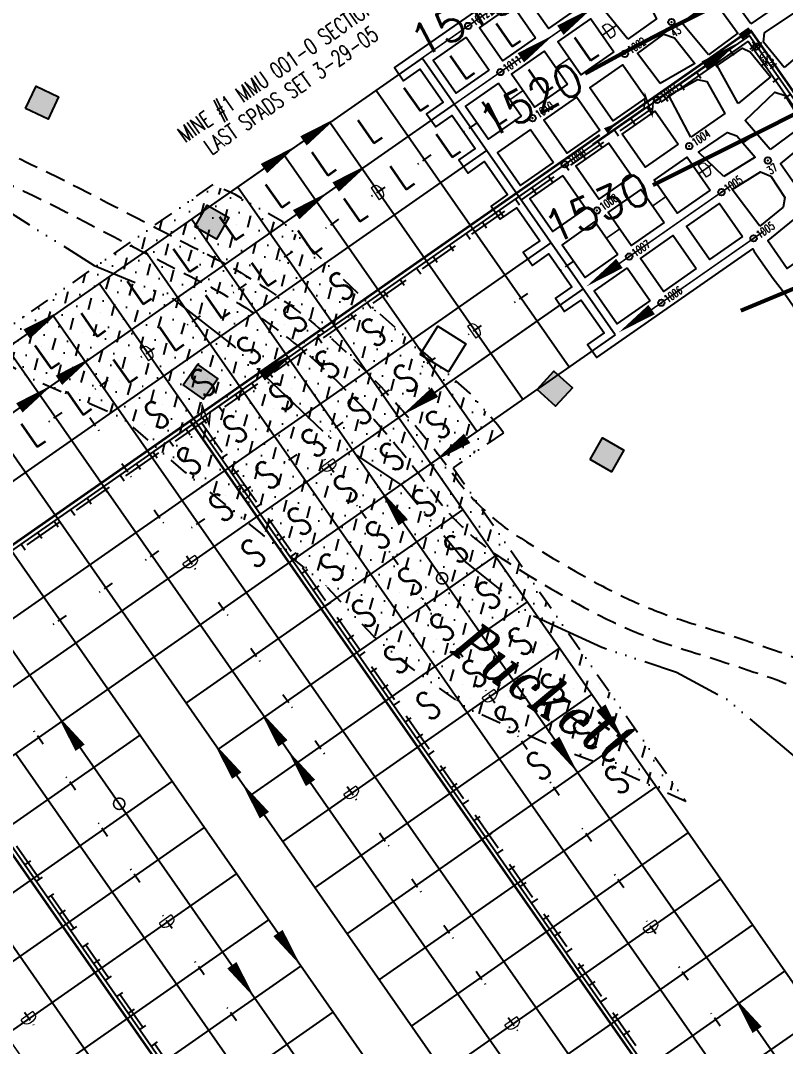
# Model space of a CAD drawing. Header units: inches. Extents: x 10131215 to 10153225, y 3476725 to 3491422.
# Drawn here: x 10142251 to 10143203, y 3480480 to 3481757 of the extents above; entities that cross this region are included whole.
import ezdxf
from ezdxf.enums import TextEntityAlignment as Align

# ---------------------------------------------------------------- set-up
doc = ezdxf.new("R2010")
doc.units = ezdxf.units.IN
doc.header["$LTSCALE"] = 100
doc.header["$MEASUREMENT"] = 0
doc.header["$PDMODE"] = 32
doc.header["$PDSIZE"] = 8
for name, pattern in [('DASHED', [0.75, 0.5, -0.25]), ('DASHED2', [0.375, 0.25, -0.125]), ('DIVIDE2', [0.625, 0.25, -0.125, 0, -0.125, 0, -0.125]), ('HIDDEN2', [0.1875, 0.125, -0.0625]), ('STREAM', [1.5, 1, -0.125, 0, -0.125, 0, -0.125, 0, -0.125])]:
    doc.linetypes.add(name, pattern=pattern)
for name, color, linetype in [('BELTS-EXISTING', 40, 'CONTINUOUS'), ('BELTS-PROPOSED', 40, 'DASHED'), ('BUILDINGS', 7, 'CONTINUOUS'), ('ELEVATIONS-UPEER MASON-CONTOURS', 175, 'CONTINUOUS'), ('LEAVE BLOCKS-BLEEDER', 1, 'CONTINUOUS'), ('LEAVE BLOCKS-SUBSIDENCE', 1, 'CONTINUOUS'), ('MINE WORKINGS-ADVANCED-NOT SURVEYED', 132, 'CONTINUOUS'), ('MINE WORKINGS-ADVANCED-SURVEYED', 7, 'CONTINUOUS'), ('PROJECTIONS', 160, 'CONTINUOUS'), ('ROADS', 34, 'DASHED2'), ('SPADS-CONTROL SURVEY-LABELS', 230, 'CONTINUOUS'), ('SPADS-CONTROL SURVEY-SYMBOLS', 230, 'CONTINUOUS'), ('SPADS-LABEL', 90, 'CONTINUOUS'), ('SPADS-SYMBOL', 90, 'CONTINUOUS'), ('STOPPINGS-EXISTING', 7, 'CONTINUOUS'), ('STOPPINGS-MANDOORS-EXISTING', 7, 'CONTINUOUS'), ('STOPPINGS-MANDOORS-PROPOSED', 5, 'CONTINUOUS'), ('STOPPINGS-PROPOSED', 5, 'HIDDEN2'), ('SUBSIDENCE ZONES', 40, 'DIVIDE2'), ('TRACK-EXISTING', 36, 'CONTINUOUS'), ('TRACK-PROPOSED', 36, 'DASHED'), ('VENTILATION', 7, 'CONTINUOUS'), ('WATER-SURFACE', 140, 'STREAM')]:
    doc.layers.add(name, color=color, linetype=linetype)
doc.styles.add('CURT', font='SIMPLEX.shx', dxfattribs={"width": 0.6, "height": 18})
doc.styles.add('ROMANT', font='ROMANT.SHX', dxfattribs={"width": 2063.613351134578, "height": 165.0890680907663})
doc.styles.add('SP', font='SIMPLEX', dxfattribs={"width": 0.75, "height": 12})
doc.styles.get("Standard").update_dxf_attribs({"font": 'simplex.shx'})

# ---------------------------------------------------------------- blocks, each defined once
blk = doc.blocks.new('CS')
at = {"layer": 'SPADS-CONTROL SURVEY-SYMBOLS'}
for p, q in [((-5.656854249653406, 5.656854249420576), (5.656854249420576, -5.656854249536991)), ((5.656854249420576, 5.656854249420576), (-5.656854249653406, -5.656854249536991))]:
    blk.add_line(p, q, dxfattribs=at)
blk.add_circle((-2.328306436538696e-10, -1.455191522836685e-10), 4, dxfattribs=at)
blk = doc.blocks.new('RETURN ARROW')
at = {"layer": 'VENTILATION', "color": 1}
for points in [[(0, 220.0000000000291, 0, 14, 0), (0, 170.0000000000291, 14, 14, 0)], [(0, 160.0000000000291, 0, 14, 0), (0, 110.0000000000291, 14, 14, 0)]]:
    blk.add_lwpolyline(points, format="xyseb", dxfattribs=at)
at = {"layer": 'VENTILATION', "color": 1, "const_width": 2}
blk.add_lwpolyline([(0, 0), (0, 186.9720422577229)], dxfattribs=at)
blk = doc.blocks.new('BLEEDER ARROW-PROPOSED')
at = {"layer": 'VENTILATION', "color": 30}
for points in [[(0, 220.0000000000291, 0, 14, 0), (0, 170.0000000000291, 14, 14, 0)], [(0, 160.0000000000291, 0, 14, 0), (0, 110.0000000000291, 14, 14, 0)]]:
    blk.add_lwpolyline(points, format="xyseb", dxfattribs=at)
at = {"layer": 'VENTILATION', "color": 30, "linetype": 'HIDDEN2', "const_width": 2}
blk.add_lwpolyline([(0, 0), (0, 139.3334072595753)], dxfattribs=at)
blk = doc.blocks.new('INTAKE ARROW')
at = {"layer": 'VENTILATION', "color": 5}
blk.add_lwpolyline([(0, 220.0000000000291, 0, 14, 0), (0, 170.0000000000291, 14, 14, 0)], format="xyseb", dxfattribs=at)
at = {"layer": 'VENTILATION', "color": 5, "const_width": 2}
blk.add_lwpolyline([(0, 0), (0, 186.9720422577229)], dxfattribs=at)
blk = doc.blocks.new('ESCAPEWAY-PRIMARY')
at = {"layer": 'VENTILATION', "color": 3}
blk.add_lwpolyline([(0, 220.0000000000291, 0, 14, 0), (0, 170.0000000000291, 14, 14, 0)], format="xyseb", dxfattribs=at)
at = {"layer": 'VENTILATION', "color": 3, "const_width": 2}
blk.add_lwpolyline([(0, 0), (0, 186.9720422577229)], dxfattribs=at)
blk.add_lwpolyline([(-7, 85.0000000000291, 1), (7, 85.0000000000291, 1)], format="xyb", close=True, dxfattribs=at)
blk = doc.blocks.new('ESCAPEWAY-SECONDARY')
at = {"layer": 'VENTILATION', "color": 3}
blk.add_lwpolyline([(0, 220.0000000000291, 0, 14, 0), (0, 170.0000000000291, 14, 14, 0)], format="xyseb", dxfattribs=at)
at = {"layer": 'VENTILATION', "color": 3, "const_width": 2}
blk.add_lwpolyline([(0, 0), (0, 78.07179676974192), (-12, 88.21539030922577), (12, 81.78460969086154), (0, 91.92820323031629), (0, 186.9720422577229)], dxfattribs=at)

msp = doc.modelspace()

# ---------------------------------------------------------------- hatches: boundary and pattern name
at = {"layer": 'SUBSIDENCE ZONES'}
h = msp.add_hatch(dxfattribs=at)
h.set_pattern_fill('MUDST', color=256, scale=60.0017110110627, angle=75.00000000000001, style=0)
h.set_pattern_definition([(75.00000000000001, (9482963.65408287, 3280861.71550758), (-6.724507797579331, 32.86099753065947), [15.00042775276567, -15.00042775276567, 0, -15.00042775276567, 0, -15.00042775276567])])
h.paths.add_polyline_path([(10142851.69415264, 3481243.841112004), (10142789.18345905, 3481200.215592939), (10143078.82874426, 3480785.184939708), (10142993.39247819, 3480823.815882192), (10142912.56461756, 3480853.960880914), (10142808.81540752, 3480899.781259763), (10142731.6067259, 3480955.248051009), (10142690.58958228, 3480990.216255931), (10142625.44471305, 3481058.946840212), (10142549.44240763, 3481119.236837657), (10142456.55068419, 3481193.996453699), (10142376.92919976, 3481262.72703798), (10142274.38636592, 3481306.135829737), (10142199.21850967, 3481349.446830182), (10142490.07091068, 3481552.429491804), (10142518.07637442, 3481540.060994211), (10142577.18931224, 3481506.298614852), (10142632.68307106, 3481453.243410697), (10142697.82788988, 3481391.747619706), (10142765.3855115, 3481332.663415807), (10142810.02178372, 3481292.872036702), (10142845.00699593, 3481253.080625582)])

# ---------------------------------------------------------------- linework, layer by layer
at = {"layer": 'BELTS-EXISTING'}
for points, const_width in [([(10143159.03084409, 3481744.905994347), (10142987.37886528, 3481625.111984021)], 3.000085550553135), ([(10143159.03084409, 3481744.905994347), (10143146.72982715, 3481736.321251192)], 8.00022813480836), ([(10143974.76462729, 3480576.046902955), (10143159.03084409, 3481744.905994347)], 3.000085550553135)]:
    msp.add_lwpolyline(points, dxfattribs=dict(at, const_width=const_width))
msp.add_lwpolyline([(10142987.37886528, 3481625.111984021, 3.000085550553135, 8.00022813480836, 0), (10142979.17818733, 3481619.388821917, 8.00022813480836, 8.00022813480836, 0)], format="xyseb", dxfattribs=at)
at = {"layer": 'BELTS-PROPOSED', "const_width": 3.000085550553135}
for points in [[(10142971.74783055, 3481614.203258412), (10140854.64033761, 3480136.697443233)], [(10143306.13962786, 3480048.837216588), (10142461.97321757, 3481258.437215541)], [(10142864.24427314, 3479825.807019223), (10142060.13999758, 3480978.002272464)]]:
    msp.add_lwpolyline(points, dxfattribs=at)
at = {"layer": 'BUILDINGS'}
for points in [[(10142257.06613404, 3481647.100481715), (10142270.31081205, 3481675.078967501), (10142298.28929784, 3481661.834289489), (10142285.04461982, 3481633.855803703)], [(10142467.80262183, 3481499.815306215), (10142483.1533827, 3481526.695992653), (10142510.03406914, 3481511.345231789), (10142494.68330827, 3481484.464545351)], [(10142748.23723898, 3481341.29526007), (10142770.14875857, 3481376.304952628), (10142805.15845112, 3481354.393433042), (10142783.24693154, 3481319.383740483)], [(10142453.41049808, 3481303.256633529), (10142471.28482209, 3481328.529656769), (10142496.55784533, 3481310.655332758), (10142478.68352132, 3481285.382309518)], [(10142893.83307676, 3481297.523797375), (10142914.68847567, 3481320.398882049), (10142937.56356034, 3481299.54348314), (10142916.70816144, 3481276.668398466)], [(10142959.61631395, 3481210.618661266), (10142974.96710592, 3481237.499329939), (10143001.8477746, 3481222.148537967), (10142986.49698262, 3481195.267869294)]]:
    msp.add_lwpolyline(points, close=True, dxfattribs=at)
for points in [[(10142270.31081205, 3481675.078967501), (10142298.28929784, 3481661.834289489), (10142257.06613404, 3481647.100481715), (10142285.04461982, 3481633.855803703)], [(10142483.1533827, 3481526.695992653), (10142510.03406914, 3481511.345231789), (10142467.80262183, 3481499.815306215), (10142494.68330827, 3481484.464545351)], [(10142471.28482209, 3481328.529656769), (10142496.55784533, 3481310.655332758), (10142453.41049808, 3481303.256633529), (10142478.68352132, 3481285.382309518)], [(10142914.68847567, 3481320.398882049), (10142937.56356034, 3481299.54348314), (10142893.83307676, 3481297.523797375), (10142916.70816144, 3481276.668398466)], [(10142974.96710592, 3481237.499329939), (10143001.8477746, 3481222.148537967), (10142959.61631395, 3481210.618661266), (10142986.49698262, 3481195.267869294)]]:
    msp.add_solid(points, dxfattribs=at)
at = {"layer": 'ELEVATIONS-UPEER MASON-CONTOURS', "const_width": 5.000142584255225}
for points in [[(10142953.41681745, 3481690.50628443, -0.01294674334370218), (10143112.22629854, 3481773.357177113, -0.0254031014220019)], [(10143037.77540815, 3481551.775571368, 0.0004997857194279495), (10143064.98695699, 3481565.310464602, 0.001501730211128455), (10143248.47148662, 3481657.492827284, -0.00687094428357208), (10143288.79015489, 3481677.209527864, -0.03109967728617724), (10143392.61530734, 3481718.546896385, -0.002076977565676279), (10143497.88958577, 3481752.567956187)], [(10143147.20929294, 3481395.626650426, -0.005481927308953516), (10143409.63588607, 3481502.546622191), (10143410.89552829, 3481503.043803175, -0.004449782468330032), (10143627.32238041, 3481586.244084705)]]:
    msp.add_lwpolyline(points, format="xyb", dxfattribs=at)
at = {"layer": 'MINE WORKINGS-ADVANCED-NOT SURVEYED', "flags": 128}
msp.add_lwpolyline([(10142794.06285907, 3481752.38728841), (10142716.15641846, 3481698.017248425), (10142727.60274267, 3481681.615892507), (10142748.10443757, 3481695.923797766), (10142776.72024808, 3481654.920407971), (10142756.21855319, 3481640.612502712), (10142767.66487739, 3481624.211146794), (10142788.16657229, 3481638.519052053), (10142816.78238281, 3481597.515662258), (10142796.28068791, 3481583.207756999), (10142807.72701212, 3481566.806401081), (10142828.22870702, 3481581.11430634), (10142856.84451753, 3481540.110916545), (10142836.34282264, 3481525.803011286), (10142847.78914684, 3481509.401655368), (10142868.29084174, 3481523.709560627), (10142896.90665226, 3481482.706170832), (10142876.40495736, 3481468.398265573), (10142887.85128157, 3481451.996909655), (10142908.35297647, 3481466.304814914), (10142936.96878698, 3481425.301425119), (10142916.46709209, 3481410.99351986), (10142927.9134163, 3481394.592163942), (10142948.41511119, 3481408.900069201), (10142977.03092171, 3481367.896679406), (10142956.52922681, 3481353.588774147), (10142967.97555102, 3481337.187418229), (10143045.88199163, 3481391.557458214)], dxfattribs=at)
at = {"layer": 'MINE WORKINGS-ADVANCED-NOT SURVEYED'}
for points in [[(10142805.50918328, 3481735.985932492), (10142764.50579348, 3481707.370121974), (10142793.121604, 3481666.366732178), (10142834.1249938, 3481694.982542697)], [(10142845.571318, 3481678.581186779), (10142804.56792821, 3481649.965376261), (10142833.18373873, 3481608.961986465), (10142874.18712852, 3481637.577796984)], [(10142885.63345273, 3481621.176441066), (10142844.63006293, 3481592.560630547), (10142873.24587345, 3481551.557240753), (10142914.24926325, 3481580.17305127)], [(10142925.69558745, 3481563.771695353), (10142884.69219766, 3481535.155884834), (10142913.30800818, 3481494.152495039), (10142954.31139797, 3481522.768305557)], [(10142965.75772218, 3481506.36694964), (10142924.75433239, 3481477.751139122), (10142953.3701429, 3481436.747749326), (10142994.3735327, 3481465.363559844)], [(10143005.81985691, 3481448.962203926), (10142964.81646711, 3481420.346393408), (10142993.43227763, 3481379.343003613), (10143034.43566742, 3481407.958814131)]]:
    msp.add_lwpolyline(points, dxfattribs=at)
at = {"layer": 'MINE WORKINGS-ADVANCED-SURVEYED', "flags": 128}
for points in [[(10142912.68167622, 3481835.170043991), (10142794.06285907, 3481752.38728841)], [(10143045.88199163, 3481391.557458214), (10143162.04619279, 3481472.627164548), (10143163.66717876, 3481469.435372676), (10143187.54916729, 3481435.752893803), (10143199.09868814, 3481420.530653771), (10143230.75743365, 3481375.395113709)]]:
    msp.add_lwpolyline(points, dxfattribs=at)
for points in [[(10143159.74422358, 3481752.410332643), (10143135.24882016, 3481786.530504193), (10143137.46055961, 3481799.617637097), (10143171.95932907, 3481827.125645691), (10143201.94596101, 3481781.697621273)], [(10143006.6029851, 3481733.310604582), (10142974.96120557, 3481772.180986954), (10143013.58620929, 3481796.657771366), (10143025.35833408, 3481791.878634285), (10143042.24630541, 3481758.528736399)], [(10143107.13458055, 3481713.901248005), (10143073.8618136, 3481753.641430954), (10143109.0523897, 3481779.26354129), (10143118.85892875, 3481774.286570823), (10143143.54739946, 3481741.002507498)], [(10143201.03161707, 3481698.10231749), (10143175.48365304, 3481729.876309889), (10143176.71498267, 3481741.463679124), (10143213.02195843, 3481765.894468418), (10143239.49048425, 3481730.631741526)], [(10143046.98211957, 3481678.349241241), (10143018.6229294, 3481715.721855454), (10143051.35117594, 3481739.605139708), (10143064.59491321, 3481734.944148542), (10143089.88042973, 3481702.948937661)], [(10143143.86483052, 3481653.282964965), (10143117.95367163, 3481700.799487119), (10143149.25630081, 3481722.246597494), (10143158.86223589, 3481717.77390753), (10143183.97807022, 3481686.645726644)], [(10143084.88983767, 3481611.54083174), (10143057.50507079, 3481663.202207156), (10143093.30976156, 3481683.169393303), (10143104.79405823, 3481680.728898699), (10143127.46463185, 3481640.918115098)], [(10143183.55415387, 3481595.944500704), (10143152.53203018, 3481632.082569337), (10143189.5351333, 3481667.537374405), (10143202.31581909, 3481663.15944526), (10143225.3959124, 3481626.724016329)], [(10143126.01586072, 3481562.483762258), (10143094.38837946, 3481592.949062771), (10143130.57443873, 3481617.390159321), (10143142.25656878, 3481612.984078988), (10143165.11422317, 3481586.798401146)], [(10143222.59289962, 3481540.975600689), (10143196.44112817, 3481578.525433774), (10143230.33531515, 3481606.08497865), (10143241.8037634, 3481600.600957098), (10143262.44568732, 3481569.854144707)], [(10143170.70598499, 3481500.943367286), (10143136.33543738, 3481546.37970345), (10143171.81107101, 3481568.201866084), (10143184.761439, 3481562.956906945), (10143202.09539295, 3481536.267723672), (10143199.74489307, 3481524.410370255)], [(10143246.24018918, 3481476.81052496), (10143222.79565562, 3481506.193525937), (10143212.44958404, 3481508.649458918), (10143180.79721924, 3481483.112317712), (10143205.05684265, 3481448.298726683)]]:
    msp.add_lwpolyline(points, close=True, dxfattribs=at)
at = {"layer": 'MINE WORKINGS-ADVANCED-SURVEYED'}
for points in [[(10142948.93448522, 3481775.106812147), (10142907.93109543, 3481746.491001629), (10142879.31528491, 3481787.494391424), (10142920.31867471, 3481816.110201942)], [(10142891.52973951, 3481735.044677422), (10142850.52634972, 3481706.428866903), (10142821.9105392, 3481747.432256699), (10142862.91392899, 3481776.048067217)], [(10142988.99661995, 3481717.702066435), (10142947.99323015, 3481689.086255916), (10142919.37741964, 3481730.089645711), (10142960.38080943, 3481758.705456229)], [(10142931.59187424, 3481677.639931709), (10142890.58848444, 3481649.02412119), (10142861.97267392, 3481690.027510986), (10142902.97606372, 3481718.643321504)], [(10143029.05875467, 3481660.297320721), (10142988.05536488, 3481631.681510203), (10142959.43955436, 3481672.684899998), (10143000.44294416, 3481701.300710516)], [(10142971.65400896, 3481620.235185996), (10142930.65061917, 3481591.619375478), (10142902.03480865, 3481632.622765273), (10142943.03819844, 3481661.238575791)], [(10143069.1208894, 3481602.892575008), (10143028.1174996, 3481574.27676449), (10142999.50168909, 3481615.280154285), (10143040.50507888, 3481643.895964803)], [(10143011.71614369, 3481562.830440282), (10142970.71275389, 3481534.214629765), (10142942.09694337, 3481575.21801956), (10142983.10033317, 3481603.833830078)], [(10143109.18302412, 3481545.487829295), (10143068.17963433, 3481516.872018777), (10143039.56382381, 3481557.875408572), (10143080.56721361, 3481586.49121909)], [(10143051.77827841, 3481505.425694569), (10143010.77488862, 3481476.809884051), (10142982.1590781, 3481517.813273847), (10143023.1624679, 3481546.429084365)], [(10143149.24515885, 3481488.083083582), (10143108.24176905, 3481459.467273063), (10143079.62595854, 3481500.470662859), (10143120.62934833, 3481529.086473377)], [(10143091.84041314, 3481448.020948857), (10143050.83702334, 3481419.405138338), (10143022.22121282, 3481460.408528134), (10143063.22460262, 3481489.024338652)]]:
    msp.add_lwpolyline(points, close=True, dxfattribs=at)
for points in [[(10142805.50918328, 3481735.985932492), (10142834.1249938, 3481694.982542697)], [(10142845.571318, 3481678.581186779), (10142874.18712852, 3481637.577796984)], [(10142885.63345273, 3481621.176441066), (10142914.24926325, 3481580.17305127)], [(10142925.69558745, 3481563.771695353), (10142954.31139797, 3481522.768305557)], [(10142965.75772218, 3481506.366949639), (10142994.3735327, 3481465.363559844)], [(10143005.81985691, 3481448.962203926), (10143034.43566742, 3481407.958814131)]]:
    msp.add_lwpolyline(points, dxfattribs=at)
at = {"layer": 'PROJECTIONS'}
for p, q in [((10143157.9048223, 3481738.022751614), (10140689.3880205, 3480015.272281129)), ((10143970.66428831, 3480573.185321903), (10143157.79208616, 3481737.944074316)), ((10142750.58195342, 3481709.847637829), (10140569.20161633, 3480187.486518269)), ((10142990.95476177, 3481365.419163551), (10142750.58195342, 3481709.847637829)), ((10142933.55001606, 3481325.357028825), (10142693.17720771, 3481669.785503103)), ((10142790.64408815, 3481652.442892116), (10140609.26375105, 3480130.081772556)), ((10142876.14527035, 3481285.2948941), (10142635.772462, 3481629.723368378)), ((10142830.70622287, 3481595.038146403), (10140649.32588578, 3480072.677026843)), ((10142818.74052463, 3481245.232759375), (10142578.36771628, 3481589.661233653)), ((10142761.33577892, 3481205.17062465), (10142520.96297057, 3481549.599098928)), ((10142703.93103321, 3481165.108489924), (10142463.55822486, 3481509.536964202)), ((10142910.83049232, 3481480.228654976), (10140729.45015523, 3479957.867535416)), ((10142646.52628749, 3481125.046355199), (10142406.15347914, 3481469.474829477)), ((10142589.12154178, 3481084.984220474), (10142348.74873343, 3481429.412694752)), ((10142950.89262705, 3481422.823909264), (10140769.51228995, 3479900.462789703)), ((10142531.71679607, 3481044.922085749), (10142291.34398772, 3481389.350560027)), ((10142990.95476177, 3481365.419163551), (10140809.57442468, 3479843.05804399)), ((10142474.31205036, 3481004.859951023), (10142233.93924201, 3481349.288425301)), ((10142416.90730464, 3480964.797816298), (10142176.53449629, 3481309.226290576)), ((10142359.50255893, 3480924.735681572), (10142119.12975058, 3481269.164155851)), ((10142302.09781322, 3480884.673546847), (10142061.72500487, 3481229.102021126)), ((10143602.64060815, 3479999.670964676), (10142761.33577892, 3481205.17062465)), ((10143545.23586244, 3479959.60882995), (10142703.93103321, 3481165.108489924)), ((10142456.96943937, 3480907.393070585), (10142801.39791365, 3481147.765878936)), ((10143487.83111672, 3479919.546695225), (10142646.52628749, 3481125.046355199)), ((10142497.03157409, 3480849.988324872), (10142841.46004837, 3481090.361133223)), ((10143430.42637101, 3479879.4845605), (10142589.12154178, 3481084.984220474)), ((10143373.0216253, 3479839.422425775), (10142531.71679607, 3481044.922085748)), ((10142537.09370882, 3480792.583579159), (10142881.5221831, 3481032.956387511)), ((10143315.61687959, 3479799.360291049), (10142474.31205036, 3481004.859951023)), ((10142577.15584354, 3480735.178833446), (10142921.58431782, 3480975.551641797)), ((10143258.21213387, 3479759.298156324), (10142416.90730464, 3480964.797816298)), ((10143160.74525344, 3479776.640767312), (10142359.50255893, 3480924.735681572)), ((10142617.21797827, 3480677.774087733), (10142961.64645255, 3480918.146896084)), ((10143103.34050772, 3479736.578632587), (10142302.09781322, 3480884.673546847)), ((10142055.13621938, 3480626.958127508), (10142399.56469365, 3480867.33093586)), ((10142657.28011299, 3480620.36934202), (10143001.70858727, 3480860.742150371)), ((10143045.93576201, 3479696.516497861), (10142244.6930675, 3480844.611412122)), ((10142095.1983541, 3480569.553381795), (10142439.62682838, 3480809.926190146)), ((10142988.5310163, 3479656.454363136), (10142187.28832179, 3480804.549277397)), ((10142697.34224772, 3480562.964596307), (10143041.770722, 3480803.337404659)), ((10142931.12627058, 3479616.392228411), (10142129.88357608, 3480764.487142671)), ((10142135.26048883, 3480512.148636082), (10142479.68896311, 3480752.521444433)), ((10142737.40438244, 3480505.559850594), (10143081.83285672, 3480745.932658945)), ((10142175.32262355, 3480454.743890369), (10142519.75109783, 3480695.11669872)), ((10142777.46651717, 3480448.155104881), (10143121.89499145, 3480688.527913232)), ((10142215.38475828, 3480397.339144656), (10142559.81323256, 3480637.711953008)), ((10142817.5286519, 3480390.750359168), (10143161.95712617, 3480631.123167519)), ((10142255.446893, 3480339.934398943), (10142599.87536728, 3480580.307207294)), ((10142857.59078662, 3480333.345613455), (10143202.0192609, 3480573.718421807)), ((10142295.50902773, 3480282.52965323), (10142639.93750201, 3480522.902461581)), ((10142897.65292135, 3480275.940867742), (10143242.08139562, 3480516.313676093))]:
    msp.add_line(p, q, dxfattribs=at)
at = {"layer": 'ROADS', "flags": 128}
for points in [[(10142001.61912893, 3481747.570449117, 0.1320704416792527), (10142107.59393178, 3481656.220893564, -0.007698182375034502), (10142203.03096507, 3481608.429005803, 0.01009127937818469), (10142299.84972252, 3481560.523150609, 5.156959466175723e-05), (10142489.25588463, 3481462.581105072, -0.06481815719356522), (10142643.6834812, 3481355.435315843, -0.03379276110105855), (10142738.06994283, 3481257.572126242, -0.01897003369916085), (10142791.72406586, 3481188.711364832, 0.09250105904645976), (10142867.13305391, 3481116.683528583, 0.02204644550108465), (10142975.37658818, 3481052.678299208, 0.04830341237549937), (10143086.33097645, 3481006.630771364, -0.009666580876494142), (10143203.64950463, 3480968.252186175, -0.1645218764643816), (10143298.81027475, 3480894.151318884, -0.01735364431322314), (10143329.07661955, 3480844.636030035, 0.05736824305306115), (10143400.84347649, 3480745.889158785, 0.09811935692721978), (10143487.88991955, 3480682.111557854, 0.08231522211707899), (10143554.27112231, 3480663.566661529, -0.00311914054314976), (10143667.59679386, 3480650.558003931, -0.08019379140146214), (10143861.72424214, 3480594.590318847, -0.03567062674509744), (10143977.81358273, 3480529.333327991, 0.03033956119358595)], [(10141974.61922224, 3481726.885736804, 0.1304731537305135), (10142092.88603047, 3481625.586149979, -0.007698182375036688), (10142187.38746962, 3481578.262710158, 0.01003146802550916), (10142284.84866191, 3481530.024395601, 5.141376955908815e-05), (10142473.68866285, 3481432.375050452, -0.06481815719356454), (10142620.90659947, 3481330.231421857, -0.03379276110106199), (10142712.10676938, 3481235.671879098, -0.01897003369915796), (10142764.17588682, 3481168.845361291, 0.09250105904646153), (10142848.60295571, 3481088.203771168, 0.02204644550109502), (10142959.4248412, 3481022.673869144, 0.0483034123754749), (10143076.42856191, 3480974.115700541, -0.009666580876494402), (10143192.49859205, 3480936.145448491, -0.1645218764643826), (10143270.47617848, 3480875.424941309, -0.01735364431322344), (10143299.51199718, 3480827.922806301, 0.05736824305305893), (10143375.85058783, 3480722.88554267, 0.09811935692722489), (10143473.55474838, 3480651.299142947, 0.08231522211707366), (10143550.63669556, 3480629.764724026, -0.003119140543149839), (10143663.54128426, 3480616.804320204, -0.08019379140132599), (10143847.26441468, 3480563.836099148, -0.03756126220735894), (10143964.79510801, 3480497.183520223, 0.03033956119359681), (10144134.71457646, 3480397.553627817, -0.01467906965626841), (10144332.77364003, 3480289.607079771, -0.007941565920486397), (10144421.65611732, 3480235.813217099, -0.03065494092735191), (10144565.0770686, 3480133.117799616, -0.02483849629557761), (10144653.33200801, 3480053.76718865, -0.03176566947432175), (10144781.69119517, 3479908.994230807, -0.02240179030647771), (10144825.03903872, 3479847.910216453, 4.911681708464862)]]:
    msp.add_lwpolyline(points, format="xyb", dxfattribs=at)
at = {"layer": 'SPADS-SYMBOL'}
for p in [(10143060.86883339, 3481754.746368623), (10142807.98669913, 3481749.909772554), (10143002.92046001, 3481715.224550579), (10142848.04883386, 3481692.505026841), (10143042.98259474, 3481657.819804865), (10142888.11096858, 3481635.100281128), (10143083.04472946, 3481600.415059153), (10142928.17310331, 3481577.695535415), (10143180.94314754, 3481582.452527808), (10143123.10686419, 3481543.01031344), (10142968.23523804, 3481520.290789702), (10143163.16899891, 3481485.605567727), (10143008.29737276, 3481462.886043989), (10143048.35950749, 3481405.481298276)]:
    msp.add_point(p, dxfattribs=at)
at = {"layer": 'STOPPINGS-EXISTING', "const_width": 2.00005703370209}
for points in [[(10142992.50071332, 3481750.634557425), (10142974.68871469, 3481738.203761332)], [(10142933.68532489, 3481709.587950814), (10142917.28396898, 3481698.141626607)], [(10142876.28057918, 3481669.525816089), (10142859.87922326, 3481658.079491881)], [(10143166.41162189, 3481615.914055452), (10143149.81158243, 3481604.329072212)], [(10143110.82238236, 3481577.118942343), (10143094.87511887, 3481565.989524193)], [(10143053.87172907, 3481537.373713674), (10143037.47037315, 3481525.927389468)], [(10142996.46698336, 3481497.311578949), (10142980.06562744, 3481485.865254742)]]:
    msp.add_lwpolyline(points, dxfattribs=at)
at = {"layer": 'STOPPINGS-PROPOSED'}
for p, q in [((10142818.87583347, 3481629.463681363), (10142802.47447755, 3481618.017357156)), ((10142761.47108775, 3481589.401546638), (10142745.06973184, 3481577.955222431)), ((10142704.06634204, 3481549.339411912), (10142687.66498612, 3481537.893087705)), ((10142646.66159633, 3481509.277277187), (10142630.26024041, 3481497.83095298)), ((10142589.25685062, 3481469.215142462), (10142572.8554947, 3481457.768818255)), ((10142939.06223764, 3481457.249444223), (10142922.66088173, 3481445.803120017)), ((10142531.8521049, 3481429.153007737), (10142515.45074899, 3481417.70668353)), ((10142881.65749193, 3481417.187309498), (10142865.25613601, 3481405.740985292)), ((10142474.44735919, 3481389.090873012), (10142458.04600327, 3481377.644548804)), ((10142824.25274622, 3481377.125174773), (10142807.8513903, 3481365.678850566)), ((10142417.04261348, 3481349.028738286), (10142400.64125756, 3481337.582414079)), ((10142766.84800051, 3481337.063040048), (10142750.44664459, 3481325.616715841)), ((10142359.63786776, 3481308.966603561), (10142343.23651185, 3481297.520279354)), ((10142709.44325479, 3481297.000905322), (10142693.04189887, 3481285.554581115)), ((10142302.23312205, 3481268.904468836), (10142285.83176613, 3481257.458144628)), ((10142337.04272221, 3481262.710679198), (10142348.48904641, 3481246.30932328)), ((10142652.03850908, 3481256.938770598), (10142635.63715316, 3481245.49244639)), ((10142594.63376337, 3481216.876635873), (10142578.23240745, 3481205.430311665)), ((10142640.88968773, 3481194.281490315), (10142629.44336352, 3481210.682846234)), ((10142377.10485693, 3481205.305933485), (10142388.55118114, 3481188.904577566)), ((10142537.22901765, 3481176.814501147), (10142520.82766173, 3481165.36817694)), ((10142417.16699166, 3481147.901187772), (10142428.61331587, 3481131.499831854)), ((10142680.95182245, 3481136.876744602), (10142669.50549825, 3481153.278100521)), ((10142479.82427194, 3481136.752366422), (10142463.42291602, 3481125.306042214)), ((10142422.41952623, 3481096.690231697), (10142406.01817031, 3481085.243907489)), ((10142721.01395718, 3481079.471998889), (10142709.56763297, 3481095.873354807)), ((10142457.22912638, 3481090.496442059), (10142468.67545059, 3481074.095086141)), ((10142365.01478051, 3481056.628096971), (10142348.6134246, 3481045.181772764)), ((10142497.29126111, 3481033.091696346), (10142508.73758532, 3481016.690340428)), ((10142761.0760919, 3481022.067253177), (10142749.6297677, 3481038.468609095)), ((10142307.6100348, 3481016.565962246), (10142291.20867888, 3481005.119638039)), ((10142801.13822663, 3480964.662507463), (10142789.69190242, 3480981.063863381)), ((10142537.35339583, 3480975.686950632), (10142548.79972004, 3480959.285594714)), ((10142577.41553056, 3480918.28220492), (10142588.86185477, 3480901.880849002)), ((10142841.20036136, 3480907.25776175), (10142829.75403715, 3480923.659117668)), ((10142279.11860246, 3480856.441801526), (10142267.67227826, 3480872.843157444)), ((10142881.26249608, 3480849.853016037), (10142869.81617187, 3480866.254371955)), ((10142617.47766528, 3480860.877459207), (10142628.92398949, 3480844.476103288)), ((10142319.18073719, 3480799.037055812), (10142307.73441298, 3480815.43841173)), ((10142657.53980001, 3480803.472713494), (10142668.98612422, 3480787.071357575)), ((10142921.32463081, 3480792.448270324), (10142909.8783066, 3480808.849626242)), ((10142359.24287191, 3480741.632310099), (10142347.79654771, 3480758.033666018)), ((10142961.38676553, 3480735.043524611), (10142949.94044132, 3480751.444880529)), ((10142697.60193473, 3480746.06796778), (10142709.04825894, 3480729.666611862)), ((10142399.30500664, 3480684.227564386), (10142387.85868243, 3480700.628920304)), ((10142737.66406946, 3480688.663222067), (10142749.11039367, 3480672.261866149)), ((10143001.44890026, 3480677.638778897), (10142990.00257605, 3480694.040134815)), ((10142439.36714136, 3480626.822818673), (10142427.92081716, 3480643.224174591)), ((10143041.51103498, 3480620.234033185), (10143030.06471078, 3480636.635389103)), ((10142777.72620418, 3480631.258476354), (10142789.17252839, 3480614.857120436)), ((10142479.42927609, 3480569.41807296), (10142467.98295188, 3480585.819428878)), ((10142817.78833891, 3480573.853730641), (10142829.23466312, 3480557.452374723)), ((10143081.57316971, 3480562.829287472), (10143070.1268455, 3480579.23064339)), ((10142255.70658002, 3480523.037770417), (10142267.15290423, 3480506.636414499)), ((10142519.49141082, 3480512.013327247), (10142508.04508661, 3480528.414683165)), ((10143121.63530443, 3480505.424541758), (10143110.18898023, 3480521.825897677)), ((10142857.85047364, 3480516.448984928), (10142869.29679784, 3480500.04762901))]:
    msp.add_line(p, q, dxfattribs=at)
at = {"layer": 'SUBSIDENCE ZONES'}
msp.add_line((10142490.07091068, 3481552.429491804), (10142199.21850967, 3481349.446830182), dxfattribs=at)
at = {"layer": 'SUBSIDENCE ZONES', "flags": 128}
for points in [[(10142851.69415264, 3481243.841112004), (10142845.00699593, 3481253.080625582), (10142810.02178372, 3481292.872036702), (10142765.3855115, 3481332.663415807), (10142697.82788988, 3481391.747619706), (10142632.68307106, 3481453.243410697), (10142577.18931224, 3481506.298614852), (10142518.07637442, 3481540.060994211), (10142490.07091068, 3481552.429491804)], [(10143078.82874426, 3480785.184939708), (10142993.39247819, 3480823.815882192), (10142912.56461756, 3480853.960880914), (10142808.81540752, 3480899.781259763), (10142731.6067259, 3480955.248051009), (10142690.58958228, 3480990.216255931), (10142625.44471305, 3481058.946840212), (10142549.44240763, 3481119.236837657), (10142456.55068419, 3481193.996453699), (10142376.92919976, 3481262.72703798), (10142274.38636592, 3481306.135829737), (10142199.21850967, 3481349.446830182)]]:
    msp.add_lwpolyline(points, dxfattribs=at)
at = {"layer": 'SUBSIDENCE ZONES'}
msp.add_lwpolyline([(10142851.69415264, 3481243.841112004), (10142789.18345905, 3481200.215592939), (10143078.82874426, 3480785.184939708)], dxfattribs=at)
at = {"layer": 'TRACK-EXISTING'}
for p, q in [((10143156.55332823, 3481730.982154285), (10143047.65101809, 3481654.980441068)), ((10143133.7623685, 3481719.95452021), (10143138.34089818, 3481713.393977842)), ((10143158.70482624, 3481720.909746305), (10143165.26536861, 3481725.488275988)), ((10143113.2606736, 3481705.64661495), (10143117.83920328, 3481699.086072583)), ((10143173.0127315, 3481700.408051407), (10143179.57327387, 3481704.98658109)), ((10143092.7589787, 3481691.338709692), (10143097.33750838, 3481684.778167324)), ((10143187.32063676, 3481679.90635651), (10143193.88117912, 3481684.484886193)), ((10143072.2572838, 3481677.030804432), (10143076.83581349, 3481670.470262065)), ((10143051.75558891, 3481662.722899173), (10143056.33411859, 3481656.162356806)), ((10143201.62854202, 3481659.404661612), (10143208.18908438, 3481663.983191296))]:
    msp.add_line(p, q, dxfattribs=at)
msp.add_lwpolyline([(10143156.55332823, 3481730.982154285), (10143854.14840443, 3480731.403169437, 0.2679491924311151), (10143872.26188993, 3480722.922340659), (10143913.87148698, 3480726.497413434, 0.2041883373781862), (10143927.7186824, 3480733.857537372), (10143966.53424184, 3480781.91534821)], format="xyb", dxfattribs=at)
at = {"layer": 'TRACK-PROPOSED'}
for p, q in [((10143037.69148897, 3481648.029796266), (10140868.56417767, 3480134.219927378)), ((10143031.25389401, 3481648.414993914), (10143035.83242369, 3481641.854451547)), ((10143010.75219911, 3481634.107088655), (10143015.33072879, 3481627.546546288)), ((10142990.25050421, 3481619.799183396), (10142994.8290339, 3481613.238641029)), ((10142969.74880932, 3481605.491278137), (10142974.327339, 3481598.93073577)), ((10142949.24711442, 3481591.183372878), (10142953.8256441, 3481584.622830511)), ((10142928.74541952, 3481576.875467619), (10142933.3239492, 3481570.314925252)), ((10142908.24372462, 3481562.56756236), (10142912.82225431, 3481556.007019993)), ((10142887.74202973, 3481548.259657101), (10142892.32055941, 3481541.699114734)), ((10142867.24033483, 3481533.951751842), (10142871.81886451, 3481527.391209475)), ((10142846.73863993, 3481519.643846583), (10142851.31716961, 3481513.083304216)), ((10142826.23694503, 3481505.335941324), (10142830.81547472, 3481498.775398957)), ((10142805.73525014, 3481491.028036065), (10142810.31377982, 3481484.467493698)), ((10142785.23355524, 3481476.720130806), (10142789.81208492, 3481470.159588438)), ((10142764.73186034, 3481462.412225547), (10142769.31039003, 3481455.85168318)), ((10142744.23016544, 3481448.104320288), (10142748.80869513, 3481441.54377792)), ((10142723.72847055, 3481433.796415029), (10142728.30700023, 3481427.235872662)), ((10142703.22677565, 3481419.48850977), (10142707.80530533, 3481412.927967403)), ((10142682.72508075, 3481405.18060451), (10142687.30361043, 3481398.620062143)), ((10142662.22338585, 3481390.872699252), (10142666.80191554, 3481384.312156884)), ((10142641.72169095, 3481376.564793993), (10142646.30022064, 3481370.004251625)), ((10142621.21999606, 3481362.256888733), (10142625.79852574, 3481355.696346366)), ((10142600.71830116, 3481347.948983475), (10142605.29683084, 3481341.388441107)), ((10142580.21660626, 3481333.641078216), (10142584.79513595, 3481327.080535849)), ((10142559.71491137, 3481319.333172956), (10142564.29344105, 3481312.772630589)), ((10142539.21321647, 3481305.025267697), (10142543.79174615, 3481298.46472533)), ((10142518.71152157, 3481290.717362439), (10142523.29005125, 3481284.156820071)), ((10142498.20982667, 3481276.409457179), (10142502.78835636, 3481269.848914812)), ((10142477.70813178, 3481262.10155192), (10142482.28666146, 3481255.541009553)), ((10142457.20643688, 3481247.793646662), (10142461.78496656, 3481241.233104294)), ((10143274.27817109, 3480111.965124404), (10142475.89705764, 3481255.959699685)), ((10142493.48523408, 3481237.74726963), (10142486.92469171, 3481233.168739947)), ((10142436.70474198, 3481233.485741402), (10142441.28327166, 3481226.925199035)), ((10142416.20304708, 3481219.177836143), (10142420.78157677, 3481212.617293776)), ((10142507.79313934, 3481217.245574731), (10142501.23259697, 3481212.667045049)), ((10142395.70135219, 3481204.869930884), (10142400.27988187, 3481198.309388517)), ((10142522.1010446, 3481196.743879834), (10142515.54050223, 3481192.165350152)), ((10142375.19965729, 3481190.562025625), (10142379.77818697, 3481184.001483258)), ((10142354.69796239, 3481176.254120366), (10142359.27649207, 3481169.693577999)), ((10142536.40894986, 3481176.242184937), (10142529.84840749, 3481171.663655254)), ((10142334.19626749, 3481161.946215108), (10142338.77479718, 3481155.38567274)), ((10142313.6945726, 3481147.638309848), (10142318.27310228, 3481141.077767481)), ((10142550.71685512, 3481155.740490039), (10142544.15631275, 3481151.161960356)), ((10142293.1928777, 3481133.330404589), (10142297.77140738, 3481126.769862222)), ((10142565.02476037, 3481135.238795142), (10142558.46421801, 3481130.660265459)), ((10142272.6911828, 3481119.02249933), (10142277.26971248, 3481112.461956963)), ((10142579.33266564, 3481114.737100244), (10142572.77212327, 3481110.158570562)), ((10142252.1894879, 3481104.714594071), (10142256.76801758, 3481098.154051704)), ((10142593.64057089, 3481094.235405347), (10142587.08002853, 3481089.656875664)), ((10142607.94847615, 3481073.733710449), (10142601.38793379, 3481069.155180767)), ((10142622.25638141, 3481053.232015552), (10142615.69583904, 3481048.653485869)), ((10142636.56428667, 3481032.730320654), (10142630.0037443, 3481028.151790971)), ((10142650.87219193, 3481012.228625757), (10142644.31164956, 3481007.650096074)), ((10142665.18009719, 3480991.726930859), (10142658.61955482, 3480987.148401176)), ((10142832.38281638, 3479888.93492704), (10142074.06383765, 3480975.524756609)), ((10142679.48800245, 3480971.225235962), (10142672.92746008, 3480966.646706279)), ((10142693.79590771, 3480950.723541064), (10142687.23536534, 3480946.145011381)), ((10142708.10381297, 3480930.221846167), (10142701.5432706, 3480925.643316484)), ((10142722.41171823, 3480909.720151269), (10142715.85117586, 3480905.141621586)), ((10142736.71962348, 3480889.218456372), (10142730.15908112, 3480884.639926689)), ((10142751.02752874, 3480868.716761474), (10142744.46698637, 3480864.138231791)), ((10142765.335434, 3480848.215066577), (10142758.77489164, 3480843.636536894)), ((10142779.64333926, 3480827.713371679), (10142773.08279689, 3480823.134841996)), ((10142793.95124452, 3480807.211676782), (10142787.39070215, 3480802.633147099)), ((10142808.25914978, 3480786.709981884), (10142801.69860741, 3480782.131452201)), ((10142822.56705504, 3480766.208286987), (10142816.00651267, 3480761.629757304)), ((10142836.8749603, 3480745.706592089), (10142830.31441793, 3480741.128062406)), ((10142851.18286556, 3480725.204897192), (10142844.62232319, 3480720.626367508)), ((10142263.3468772, 3480711.291987782), (10142256.78633483, 3480706.713458099)), ((10142865.49077081, 3480704.703202294), (10142858.93022845, 3480700.124672611)), ((10142277.65478246, 3480690.790292885), (10142271.09424009, 3480686.211763202)), ((10142879.79867608, 3480684.201507396), (10142873.23813371, 3480679.622977714)), ((10142291.96268772, 3480670.288597987), (10142285.40214535, 3480665.710068305)), ((10142894.10658133, 3480663.699812499), (10142887.54603896, 3480659.121282816)), ((10142306.27059297, 3480649.786903089), (10142299.71005061, 3480645.208373407)), ((10142908.41448659, 3480643.198117601), (10142901.85394423, 3480638.619587918)), ((10142320.57849823, 3480629.285208192), (10142314.01795587, 3480624.70667851)), ((10142922.72239185, 3480622.696422704), (10142916.16184948, 3480618.117893021)), ((10142334.88640349, 3480608.783513295), (10142328.32586112, 3480604.204983612)), ((10142937.03029711, 3480602.194727806), (10142930.46975474, 3480597.616198123)), ((10142349.19430875, 3480588.281818397), (10142342.63376638, 3480583.703288714)), ((10142951.33820237, 3480581.693032909), (10142944.77766, 3480577.114503226)), ((10142363.50221401, 3480567.7801235), (10142356.94167164, 3480563.201593817)), ((10142965.64610763, 3480561.191338012), (10142959.08556526, 3480556.612808329)), ((10142377.81011927, 3480547.278428602), (10142371.2495769, 3480542.699898919)), ((10142979.95401289, 3480540.689643114), (10142973.39347052, 3480536.111113431)), ((10142392.11802453, 3480526.776733704), (10142385.55748216, 3480522.198204022)), ((10142994.26191815, 3480520.187948216), (10142987.70137578, 3480515.609418534)), ((10142406.42592979, 3480506.275038807), (10142399.86538742, 3480501.696509124)), ((10143008.56982341, 3480499.686253319), (10143002.00928104, 3480495.107723636)), ((10142420.73383505, 3480485.77334391), (10142414.17329268, 3480481.194814227))]:
    msp.add_line(p, q, dxfattribs=at)
at = {"layer": 'WATER-SURFACE', "flags": 128}
msp.add_lwpolyline([(10137411.7546344, 3483426.789255301), (10137474.45041237, 3482981.897529566), (10137579.14682649, 3482649.660520009), (10137590.84699315, 3482433.446215561), (10137587.45940399, 3482378.531646732), (10137599.96112631, 3482337.664870187), (10137604.64163574, 3482332.363001616), (10137617.45128915, 3482296.488472382), (10137617.14332225, 3482291.496240707), (10137639.31393809, 3482245.017998977), (10137643.99443113, 3482239.716137561), (10137722.63868464, 3482134.607897846), (10137983.08263489, 3481973.113979705), (10138087.2836807, 3481876.442684058), (10138160.26179901, 3481841.845275634), (10138249.12919419, 3481821.295674601), (10138395.33360595, 3481837.277902817), (10138493.8104973, 3481891.301477723), (10138555.21204036, 3481912.546996517), (10138623.14254595, 3481958.443752155), (10138695.44545207, 3481994.046469562), (10138870.2904975, 3482068.386136313), (10138926.08784464, 3482079.956735102), (10138975.97237725, 3482076.860466843), (10139063.91567143, 3482041.334258246), (10139219.23177018, 3481961.536209391), (10139356.75085817, 3481917.921837969), (10139376.08823983, 3481906.699084633), (10139418.21046532, 3481858.983297892), (10139426.95456733, 3481838.395526734), (10139459.71620483, 3481801.283288971), (10139541.7455673, 3481751.090701231), (10139620.32740084, 3481726.168422713), (10139710.11888228, 3481720.595435614), (10139779.03200131, 3481701.284544101), (10139838.89296709, 3481697.569228908), (10139957.38187809, 3481670.170175366), (10140057.15010583, 3481663.978004581), (10140147.86634535, 3481673.381338033), (10140255.70593204, 3481716.800443551), (10140382.26625053, 3481739.01264511), (10140506.97682338, 3481731.272305747), (10140665.37299384, 3481701.396397675), (10140904.50880733, 3481681.542941285), (10141031.99476922, 3481718.731076731), (10141117.72318591, 3481728.443761655), (10141416.97528604, 3481790.048914256), (10141568.17063862, 3481805.720429078), (10141702.85851593, 3481797.360662217), (10141845.67237324, 3481758.429616515), (10141927.08235989, 3481698.254068632), (10142014.40605611, 3481652.744996891), (10142039.51323101, 3481635.036767634), (10142100.49551572, 3481587.268033094), (10142173.77915461, 3481557.663924656), (10142342.51128885, 3481451.979981368), (10142440.11944094, 3481410.844069988), (10142516.53957499, 3481350.97876007), (10142634.76913487, 3481238.407542367), (10142726.15380217, 3481177.613712932), (10142805.40125149, 3481082.495499636), (10142886.50001928, 3481017.329140327), (10142974.13001602, 3480976.813028012), (10143067.36548052, 3480945.971280219), (10143130.3621203, 3480911.995122127), (10143244.52648436, 3480814.710507199), (10143315.03010595, 3480740.179945271), (10143444.46720254, 3480646.958940998), (10143507.77181406, 3480617.975012461), (10143607.33573194, 3480600.609570145), (10143931.2091112, 3480501.498411836), (10143941.18571063, 3480500.879292286), (10144061.57053804, 3480423.253914956), (10144127.70137133, 3480359.017560608), (10144225.30557292, 3480317.88337452), (10144309.84511996, 3480227.44965382), (10144429.30210904, 3480134.849301186), (10144512.60556326, 3480024.448499126), (10144565.93214201, 3479996.08431612), (10144630.16163658, 3479982.076653542), (10144707.50275971, 3479937.189310224), (10144750.2349502, 3479899.460593586), (10144815.74620394, 3479825.241368135), (10144865.98370753, 3479746.958976467), (10144891.27997955, 3479670.224267062), (10144907.92773613, 3479453.718182547), (10145022.74786208, 3479286.241936504), (10145032.41529555, 3479280.631108962), (10145115.05172954, 3479240.426854953), (10145152.79465427, 3479203.008120002), (10145200.82271511, 3479169.962248323), (10145280.67851781, 3479084.831809021), (10145298.4686169, 3479048.651150179), (10145331.22307141, 3479011.542049474), (10145407.0169806, 3478941.6967707), (10145450.36537065, 3478913.952401333), (10145478.44041348, 3478882.144689775), (10145541.16809472, 3478763.000563584), (10145557.72198389, 3478706.852874531), (10145525.45626632, 3478428.240457886), (10145537.33088825, 3478377.394094906), (10145559.79948881, 3478335.912444447), (10145690.8135519, 3478187.477681572), (10145742.59208477, 3478134.155926452), (10145757.24718018, 3478128.235817673), (10146071.3146948, 3477863.216043734), (10146105.30358246, 3477846.074749222), (10146200.73689877, 3477770.001543612), (10146242.22926213, 3477712.307376551), (10146281.2490904, 3477614.679199419), (10146313.69241592, 3477572.579248061), (10146394.77898842, 3477507.418214883), (10146491.75639412, 3477456.304309324), (10146645.14646014, 3477426.745736777), (10146695.33504109, 3477428.64341145), (10147021.36486615, 3477518.659209794), (10147088.37241953, 3477549.578855943), (10147159.44057755, 3477565.213904467), (10147267.58879906, 3477613.624949646), (10147474.87854291, 3477645.86406484), (10147614.23278406, 3477632.208607079), (10147639.48189992, 3477635.653192537), (10147676.2530869, 3477663.437354782), (10147683.09639808, 3477693.078036083), (10147699.29725343, 3477712.116497752), (10147764.14112633, 3477708.093977782), (10147808.723802, 3477700.317479013), (10147940.61624712, 3477647.037990749), (10147988.33127711, 3477609.002098999), (10148063.19065959, 3477524.184765984), (10148091.88139221, 3477502.361624318), (10148363.47493419, 3477360.243225752), (10148429.90380976, 3477301.003437504), (10148458.284894, 3477274.188798535), (10148484.50068853, 3477212.432696281), (10148490.45535926, 3477146.922583158), (10148539.44529819, 3477048.67812035), (10148567.86469676, 3476941.688048133), (10148570.37792306, 3476901.44558687), (10148578.00084835, 3476867.304810384)], dxfattribs=at)

# ---------------------------------------------------------------- block references
at = {"layer": 'SPADS-CONTROL SURVEY-SYMBOLS', "xscale": 1.000028516851045, "yscale": 1.000028516851045, "zscale": 1.000028516851045, "rotation": 355.6010308941748}
msp.add_blockref('CS', (10143166.75596609, 3481724.176354844), dxfattribs=at)
at = {"layer": 'VENTILATION', "xscale": 1.000028516851045, "yscale": 1.000028516851045, "zscale": 1.000028516851045}
for name, p, rotation in [('RETURN ARROW', (10143187.49267256, 3481942.347452509), 214.9107603075983), ('RETURN ARROW', (10142743.20621018, 3481704.700188506), 304.9107603075983), ('RETURN ARROW', (10142783.26834491, 3481647.295442794), 304.9107603075983), ('ESCAPEWAY-SECONDARY', (10142962.8777235, 3481602.714521212), 304.9107603076033), ('RETURN ARROW', (10142463.55822486, 3481509.536964202), 304.9107603075983), ('RETURN ARROW', (10142503.62035958, 3481452.132218489), 304.9107603075983), ('INTAKE ARROW', (10143135.57975371, 3481551.715004567), 124.9107603076179), ('INTAKE ARROW', (10143175.64188844, 3481494.310258854), 124.9107603076179), ('BLEEDER ARROW-PROPOSED', (10142119.12975058, 3481269.164155851), 304.9107603076191), ('INTAKE ARROW', (10142905.96077086, 3481391.466465666), 124.9107603076179), ('ESCAPEWAY-SECONDARY', (10142411.53039189, 3481217.136322888), 304.9107603076033), ('BLEEDER ARROW-PROPOSED', (10142159.1918853, 3481211.759410138), 304.9107603076191), ('INTAKE ARROW', (10142946.02290559, 3481334.061719953), 124.9107603076179), ('ESCAPEWAY-PRIMARY', (10142824.11743738, 3480992.894252785), 34.9107603076209), ('INTAKE ARROW', (10142875.79902099, 3481041.15706547), 214.9107603076179), ('INTAKE ARROW', (10142818.39427528, 3481001.094930744), 214.9107603076179), ('ESCAPEWAY-PRIMARY', (10142422.28421739, 3480712.459309708), 34.9107603076209), ('RETURN ARROW', (10142674.62272398, 3480717.836222458), 34.91076030758607), ('RETURN ARROW', (10142617.21797827, 3480677.774087733), 34.91076030758607), ('INTAKE ARROW', (10142473.965801, 3480760.722122393), 214.9107603076179), ('INTAKE ARROW', (10142416.56105529, 3480720.659987667), 214.9107603076179), ('RETURN ARROW', (10142272.78950399, 3480437.401279381), 34.91076030758607), ('ESCAPEWAY-PRIMARY', (10143264.80091936, 3480361.442049942), 34.9107603076209)]:
    msp.add_blockref(name, p, dxfattribs=dict(at, rotation=rotation))

# ---------------------------------------------------------------- texts
at = {"layer": 'ELEVATIONS-UPEER MASON-CONTOURS'}
for s, rotation, p in [('1510', 28.2494224914153, (10142749.60520011, 3481708.666346418)), ('1520', 27.08995409474646, (10142833.87855995, 3481608.391053506)), ('1530', 24.01039283037209, (10142913.50334555, 3481477.336998438))]:
    msp.add_text(s, height=40.0011406740418, rotation=rotation, dxfattribs=at).set_placement(p)
at = {"layer": 'LEAVE BLOCKS-BLEEDER', "style": 'CURT', "width": 0.7}
for p in [(10142856.72013935, 3481741.23846706), (10142954.18701979, 3481723.895856073), (10142799.31539364, 3481701.176332335), (10142896.78227408, 3481683.833721348), (10142741.91064793, 3481661.11419761), (10142839.37752837, 3481643.771586622), (10142684.50590221, 3481621.052062884), (10142781.97278265, 3481603.709451897), (10142627.1011565, 3481580.989928159), (10142724.56803694, 3481563.647317172), (10142569.69641079, 3481540.927793434), (10142667.16329123, 3481523.585182447), (10142512.29166508, 3481500.865658709), (10142609.75854551, 3481483.523047721), (10142454.88691936, 3481460.803523983), (10142552.3537998, 3481443.460912996), (10142397.48217365, 3481420.741389258), (10142494.94905409, 3481403.39877827), (10142340.07742794, 3481380.679254533), (10142437.54430838, 3481363.336643545), (10142282.67268222, 3481340.617119807), (10142380.13956266, 3481323.27450882), (10142322.73481695, 3481283.212374094), (10142265.33007124, 3481243.150239369)]:
    msp.add_text('L', height=35.00099808978658, rotation=34.91083333333243, dxfattribs=at).set_placement(p, align=Align.MIDDLE)
at = {"layer": 'LEAVE BLOCKS-SUBSIDENCE', "style": 'CURT', "width": 0.7}
for p in [(10142649.82068024, 3481426.118302008), (10142592.41593453, 3481386.056167283), (10142689.88281496, 3481368.713556295), (10142535.01118881, 3481345.994032557), (10142632.47806925, 3481328.651421569), (10142729.94494969, 3481311.308810581), (10142477.6064431, 3481305.931897832), (10142575.07332354, 3481288.589286844), (10142672.54020398, 3481271.246675856), (10142420.20169739, 3481265.869763107), (10142517.66857783, 3481248.527152119), (10142770.00708441, 3481253.904064869), (10142615.13545826, 3481231.184541131), (10142460.26383211, 3481208.465017394), (10142712.6023387, 3481213.841930144), (10142557.73071255, 3481191.122406406), (10142655.19759299, 3481173.779795418), (10142752.66447343, 3481156.43718443), (10142500.32596684, 3481151.06027168), (10142597.79284728, 3481133.717660693), (10142695.25972771, 3481116.375049705), (10142540.38810156, 3481093.655525967), (10142792.72660815, 3481099.032438717), (10142637.854982, 3481076.31291498), (10142735.32186244, 3481058.970303992), (10142832.78874288, 3481041.627693004), (10142677.91711673, 3481018.908169267), (10142775.38399716, 3481001.565558279), (10142872.8508776, 3480984.222947292), (10142717.97925145, 3480961.503423553), (10142815.44613189, 3480944.160812566), (10142912.91301233, 3480926.818201578), (10142758.04138618, 3480904.098677841), (10142855.50826661, 3480886.756066853), (10142952.97514706, 3480869.413455865), (10142895.57040134, 3480829.35132114), (10142993.03728178, 3480812.008710152)]:
    msp.add_text('S', height=35.00099808978658, rotation=34.91083333333243, dxfattribs=at).set_placement(p, align=Align.MIDDLE)
at = {"layer": 'SPADS-CONTROL SURVEY-LABELS', "style": 'SP', "width": 0.7}
msp.add_text('CS24', height=10.00028516851045, rotation=309.914259318855, dxfattribs=at).set_placement((10143185.27656563, 3481694.835698484), align=Align.RIGHT)
at = {"layer": 'SPADS-LABEL', "style": 'SP', "width": 0.7}
for s, rotation, p in [('1012', 34.8732528736971, (10142822.68263061, 3481760.165899977)), ('43', 34.87325295422204, (10143066.29616211, 3481742.889072154)), ('1002', 34.8732528736971, (10143017.61639149, 3481725.480678002)), ('1011', 34.8732528736971, (10142862.74476534, 3481702.761154264)), ('1003', 34.8732528736971, (10143057.67852621, 3481668.075932289)), ('1010', 34.8732528736971, (10142902.80690006, 3481645.356408551)), ('1004', 34.8732528736971, (10143097.74066094, 3481610.671186576)), ('1009', 34.8732528736971, (10142942.86903479, 3481587.951662838)), ('37', 34.87325315656388, (10143186.27229212, 3481572.090409445)), ('1005', 34.8732528736971, (10143137.80279566, 3481553.266440863)), ('1008', 34.8732528736971, (10142982.93116951, 3481530.546917125)), ('1005', 34.8732528736971, (10143177.86493039, 3481495.86169515)), ('1007', 34.8732528736971, (10143022.99330424, 3481473.142171412)), ('1006', 34.8732528736971, (10143063.05543896, 3481415.737425699))]:
    msp.add_text(s, height=10.00028516851045, rotation=rotation, dxfattribs=at).set_placement(p, align=Align.MIDDLE)
at = {"layer": 'SPADS-SYMBOL', "width": 0.7}
for s, p in [('MINE #1 MMU 001-0 SECTION', (10142569.63852186, 3481693.439879786)), ('LAST SPADS SET 3-29-05', (10142587.76576939, 3481669.887496792))]:
    msp.add_text(s, height=20.0005703370209, rotation=34.83743540611062, dxfattribs=at).set_placement(p, align=Align.MIDDLE)
at = {"layer": 'STOPPINGS-MANDOORS-EXISTING', "style": 'CURT', "width": 0.9}
for p in [(10142983.594714, 3481744.419159378), (10143102.84875061, 3481571.554233268)]:
    msp.add_text('D', height=18.00051330331881, rotation=34.91083333333243, dxfattribs=at).set_placement(p, align=Align.MIDDLE)
at = {"layer": 'STOPPINGS-MANDOORS-PROPOSED', "style": 'CURT', "width": 0.9}
for rotation, p in [(34.91083333333243, (10142695.86566408, 3481543.616249809)), (34.91083333333243, (10142816.05206826, 3481371.402012669)), (34.91083333333243, (10142408.84193552, 3481343.305576182)), (304.9108333333327, (10142635.16652562, 3481202.482168274)), (34.91083333333243, (10142529.02833969, 3481171.091339043)), (304.9108333333327, (10142462.95228849, 3481082.295764099)), (304.9108333333327, (10142835.47719925, 3480915.458439709)), (304.9108333333327, (10142663.26296211, 3480795.272035534)), (304.9108333333327, (10142433.64397926, 3480635.023496632)), (304.9108333333327, (10143035.78787288, 3480628.434711143)), (304.9108333333327, (10142261.42974212, 3480514.837092457)), (304.9108333333327, (10142863.57363574, 3480508.248306968))]:
    msp.add_text('D', height=18.00051330331881, rotation=rotation, dxfattribs=at).set_placement(p, align=Align.MIDDLE)
at = {"layer": 'WATER-SURFACE', "style": 'ROMANT', "oblique": 15, "width": 0.8577460921593326}
msp.add_text('Puckett', height=50.00142584255225, rotation=325.1497082320772, dxfattribs=at).set_placement((10142782.3317802, 3480973.838321764))

doc.saveas('drawing.dxf')
